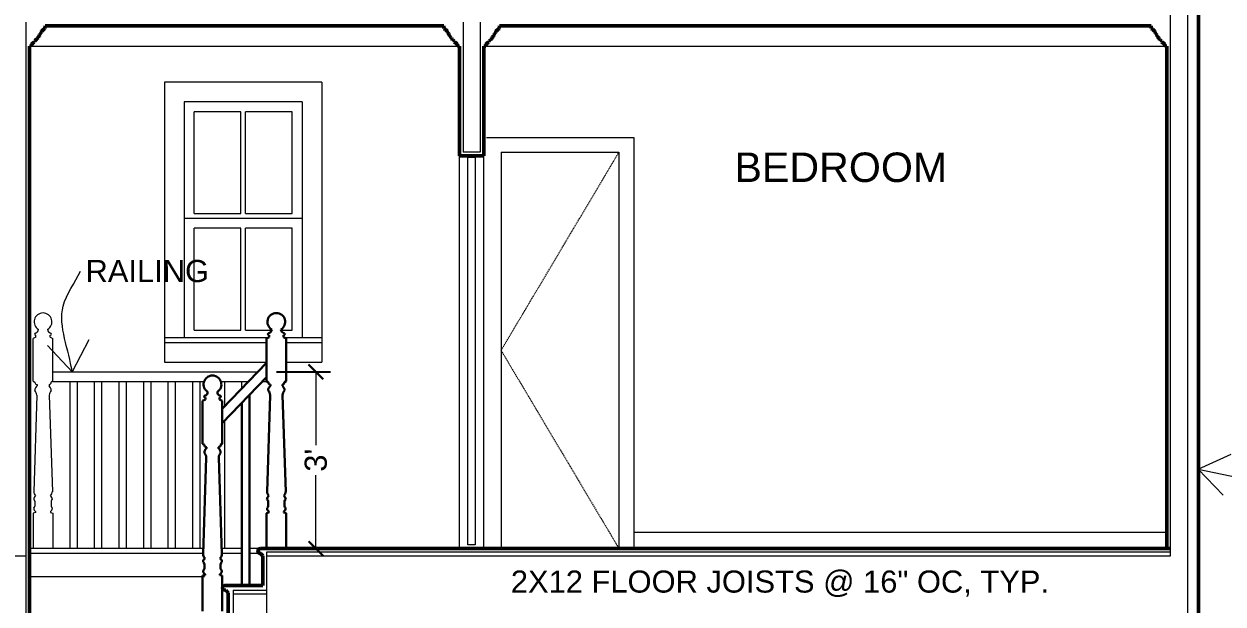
# Model space of a CAD drawing. Header units: inches. Extents: x -54 to 15382, y 469 to 41738.
# Drawn here: x 352.8 to 596.9, y 4479.9 to 4598.1 of the extents above; entities that cross this region are included whole.
import ezdxf

# ---------------------------------------------------------------- set-up
doc = ezdxf.new("R2010")
doc.units = ezdxf.units.IN
doc.header["$MEASUREMENT"] = 0
doc.linetypes.add('DASHED2', pattern=[0.375, 0.25, -0.125])
doc.layers.get('0').update_dxf_attribs({"lineweight": 9})
for name, color, linetype, lineweight in [('1', 7, 'Continuous', 9), ('2', 7, 'Continuous', 18), ('3', 7, 'Continuous', 30), ('5', 7, 'Continuous', 50), ('A-DIMSx', 7, 'Continuous', 9), ('A-TEXTx', 7, 'Continuous', 18)]:
    doc.layers.add(name, color=color, linetype=linetype, lineweight=lineweight)
doc.styles.get("Standard").update_dxf_attribs({"font": 'arial.ttf'})
doc.dimstyles.get("Standard").update_dxf_attribs({"dimtxt": 3, "dimasz": 2, "dimexe": 0.03125, "dimexo": 0.0625, "dimgap": 0.03125, "dimtad": 0, "dimtoh": 1, "dimdec": 4, "dimlfac": 0.99985, "dimzin": 0, "dimdsep": 46, "dimlunit": 4, "dimtxsty": 'Standard', "dimblk": 'ARCHTICK', "dimblk1": 'ARCHTICK', "dimblk2": 'ARCHTICK', "dimcen": 0.09, "dimclrt": 256, "dimadec": 0, "dimazin": 0, "dimtfac": 1, "dimtdec": 4, "dimtofl": 0, "dimtmove": 0, "dimatfit": 3, "dimfxl": 1, "dimtolj": 1, "dimtzin": 0, "dimarcsym": 0})

# ---------------------------------------------------------------- blocks, each defined once
blk = doc.blocks.new('_ArchTick')
at = {"color": 0, "linetype": 'ByBlock', "lineweight": 0, "const_width": 0.15}
blk.add_lwpolyline([(-0.5, -0.5), (0.5, 0.5)], dxfattribs=at)
blk = doc.blocks.new('Newel Post 1')
for p, q in [((572.02, 3270.35), (571.96, 3270.35)), ((572.02, 3270.02), (572.02, 3270.35)), ((574.35, 3270.02), (574.35, 3270.35)), ((574.35, 3270.35), (574.41, 3270.35)), ((572.02, 3270.02), (571.57, 3269.79)), ((571.57, 3262.75), (571.57, 3269.79)), ((574.35, 3270.02), (574.8, 3269.79)), ((574.8, 3262.75), (574.8, 3269.79)), ((571.57, 3262.75), (571.85, 3262.59)), ((574.8, 3262.75), (574.52, 3262.59)), ((572.16, 3260.47), (571.65, 3244.58)), ((572.2, 3262.2), (572.2, 3262)), ((574.17, 3262.2), (574.17, 3262)), ((574.21, 3260.47), (574.72, 3244.58)), ((571.85, 3243.01), (571.85, 3242.22)), ((574.52, 3243.01), (574.52, 3242.22)), ((571.96, 3241.16), (571.57, 3241.08)), ((571.57, 3241.08), (571.57, 3235.25)), ((571.96, 3241.31), (571.96, 3241.16)), ((574.41, 3241.31), (574.41, 3241.16)), ((574.41, 3241.16), (574.8, 3241.08)), ((574.8, 3241.08), (574.8, 3235.25))]:
    blk.add_line(p, q)
for centre, radius, start, end in [((573.19, 3272.51), 1.46, 300.7684, 239.19), ((571.97, 3270.51), 0.157, 90.171, 270.171), ((571.75, 3271.32), 0.687, 287.9525, 354.7278), ((574.62, 3271.32), 0.687, 185.2722, 252.0475), ((574.41, 3270.51), 0.157, 269.829, 89.829), ((572.24, 3262.59), 0.391, 179.3857, 264.5887), ((574.13, 3262.59), 0.391, 275.4113, 0.6143), ((572.83, 3261.25), 0.986, 129.7978, 181.7467), ((571.01, 3260.42), 1.16, 2.8228, 43.5169), ((573.54, 3261.25), 0.986, 358.2533, 50.2022), ((575.36, 3260.42), 1.16, 136.4831, 177.1772), ((572.56, 3244.6), 0.908, 175.2989, 229.2469), ((573.81, 3244.6), 0.908, 310.7531, 4.7011), ((572.34, 3243.33), 0.693, 123.1827, 180.8676), ((571.44, 3242.98), 0.403, 4.4772, 59.195), ((574.03, 3243.33), 0.693, 359.1324, 56.8173), ((574.93, 3242.98), 0.403, 120.805, 175.5228), ((571.38, 3242.29), 0.472, 305.0625, 351.2653), ((572.31, 3241.88), 0.661, 177.5834, 238.3663), ((574.06, 3241.88), 0.661, 301.6337, 2.4166), ((574.99, 3242.29), 0.472, 188.7347, 234.9375)]:
    blk.add_arc(centre, radius, start, end)
blk = doc.blocks.new('*D251')
at = {"layer": 'A-DIMSx', "color": 0, "lineweight": -2, "ltscale": 0.1}
for p, q in [((404.2, 4527.18), (415.24, 4527.18)), ((411.95, 4491.18), (409.24, 4491.18))]:
    blk.add_line(p, q, dxfattribs=at)
at = {"layer": 'A-DIMSx', "color": 0, "lineweight": 5, "ltscale": 0.1}
for p, q in [((412.24, 4527.18), (412.24, 4512.25)), ((412.24, 4491.18), (412.24, 4506.12))]:
    blk.add_line(p, q, dxfattribs=at)
at = {"layer": 'A-DIMSx', "color": 0, "lineweight": 5, "xscale": 3, "yscale": 3, "zscale": 3}
for p, rotation in [((412.24, 4527.18), 90), ((412.24, 4491.18), 270)]:
    blk.add_blockref('_ArchTick', p, dxfattribs=dict(at, rotation=rotation))
at = {"layer": 'A-DIMSx', "ltscale": 0.25, "insert": (412.24, 4509.18), "char_height": 4.5, "attachment_point": 5, "rotation": 90}
blk.add_mtext("\\A1;3'", dxfattribs=at)

msp = doc.modelspace()

# ---------------------------------------------------------------- linework, layer by layer
at = {"layer": '1'}
for p, q in [((586.195284, 4489.6843083), (586.195284, 4649.2468085)), ((589.695284, 4649.2468048), (589.695284, 4356.4343083)), ((353.195284, 4598.4343083), (353.195284, 4467.6843083)), ((442.195284, 4598.4343083), (442.195284, 4571.9343083)), ((445.695284, 4598.4343083), (445.695284, 4571.9343083)), ((381.4448255, 4586.1823828), (381.4448695, 4529.18434)), ((413.4448107, 4586.1744056), (381.4448255, 4586.1823828)), ((413.4448107, 4586.1744056), (413.4448107, 4529.18434)), ((387.4448107, 4559.4291733), (387.4448107, 4580.1791733)), ((396.9448107, 4580.1791733), (387.4448107, 4580.1791733)), ((396.9448107, 4559.4291733), (396.9448107, 4580.1791733)), ((397.9448107, 4559.4291733), (397.9448107, 4580.1791733)), ((407.4448107, 4580.1791733), (397.9448107, 4580.1791733)), ((407.4448107, 4559.4291733), (407.4448107, 4580.1791733)), ((445.695284, 4571.9343083), (442.195284, 4571.9343083)), ((387.4448107, 4559.4291733), (396.9448107, 4559.4291733)), ((397.9448107, 4559.4291733), (407.4448107, 4559.4291733)), ((396.9448107, 4556.4291733), (387.4448107, 4556.4291733)), ((387.4448107, 4535.6791733), (387.4448107, 4556.4291733)), ((396.9448107, 4535.6791733), (396.9448107, 4556.4291733)), ((407.4448107, 4556.4291733), (397.9448107, 4556.4291733)), ((397.9448107, 4535.6791733), (397.9448107, 4556.4291733)), ((407.4448107, 4535.6791733), (407.4448107, 4556.4291733)), ((387.4448107, 4535.6791733), (396.9448107, 4535.6791733)), ((397.9448107, 4535.6791733), (403.2470113, 4535.6791733)), ((405.1435568, 4535.6791733), (407.4448107, 4535.6791733)), ((381.4448664, 4533.18434), (402.1952841, 4533.18434)), ((406.1952841, 4533.18434), (413.4448107, 4533.18434)), ((381.4448695, 4529.18434), (402.1952841, 4529.18434)), ((406.1952841, 4529.18434), (413.4448107, 4529.18434)), ((585.445284, 4494.4274193), (476.9452841, 4494.4274193)), ((209.195284, 4489.6843083), (353.195284, 4489.6843083)), ((586.195284, 4490.4343083), (402.1879247, 4490.4343083)), ((402.1879247, 4490.4343083), (402.1879247, 4482.6843083)), ((402.1879247, 4489.6843083), (586.195284, 4489.6843083)), ((395.3873603, 4482.6843083), (402.1879247, 4482.6843083)), ((395.3873603, 4482.6843083), (395.3873603, 4475.1843083)), ((395.3873603, 4481.9343083), (402.1879247, 4481.9343083)), ((402.1879247, 4482.6843083), (402.1879247, 4466.6843083))]:
    msp.add_line(p, q, dxfattribs=at)
at = {"layer": '1', "ltscale": 0.25}
for p, q in [((354.3168019, 4593.5132422), (441.0737662, 4593.5132422)), ((446.8168019, 4593.5132422), (585.0737662, 4593.5132422)), ((446.9452841, 4574.9343083), (476.9452841, 4574.9343083)), ((476.9452841, 4574.9343083), (476.9452841, 4491.1843083)), ((389.2982822, 4490.1843083), (353.945284, 4490.1843083)), ((397.1952841, 4490.1843083), (393.0922859, 4490.1843083)), ((400.4379247, 4490.1843083), (398.6952841, 4490.1843083)), ((389.5570698, 4485.3897572), (353.945284, 4485.3897572))]:
    msp.add_line(p, q, dxfattribs=at)
at = {"layer": '1', "linetype": 'DASHED2', "ltscale": 0.25}
for q in [(473.9452841, 4571.9343083), (473.9452841, 4491.1843083)]:
    msp.add_line((449.9452841, 4531.5593083), q, dxfattribs=at)
at = {"layer": '1'}
msp.add_lwpolyline([(443.195284, 4570.9343083), (444.695284, 4570.9343083), (444.695284, 4491.9343083), (443.195284, 4491.9343083), (443.195284, 4570.9343083)], dxfattribs=at)
at = {"layer": '2'}
for p, q in [((409.4448107, 4582.1800074), (385.4448107, 4582.1786507)), ((385.4448107, 4582.1786507), (385.4448107, 4534.1843295)), ((409.4448107, 4582.1800074), (409.4448107, 4534.1843083)), ((449.9452841, 4571.9343083), (473.9452841, 4571.9343083)), ((449.9452841, 4571.9343083), (449.9452841, 4491.1843083)), ((473.9452841, 4571.9343083), (473.9452841, 4491.1843083)), ((441.445284, 4491.1843083), (441.445284, 4571.1843083)), ((446.445284, 4491.1843083), (446.445284, 4571.1843083)), ((409.4447688, 4558.4298411), (385.4447688, 4558.4285056)), ((355.2567094, 4534.2735818), (354.6952841, 4533.9855925)), ((354.6952841, 4525.2642703), (354.6952841, 4533.9855925)), ((355.2567094, 4534.6839767), (355.1830889, 4534.6839767)), ((355.2567094, 4534.2735818), (355.2567094, 4534.6839767)), ((358.1338587, 4534.2735818), (358.1338587, 4534.6839767)), ((358.1338587, 4534.6839767), (358.2074793, 4534.6839767)), ((358.1338587, 4534.2735818), (358.6952841, 4533.9855925)), ((358.6952841, 4525.2642703), (358.6952841, 4533.9855925)), ((381.4448656, 4534.184333), (402.5826855, 4534.1843144)), ((405.8078881, 4534.1843115), (413.4448107, 4534.1843048)), ((358.6952841, 4527.1843083), (400.4379247, 4527.1843083)), ((354.6952841, 4525.2642703), (355.0367475, 4525.0691483)), ((355.4757719, 4524.5813434), (355.4757719, 4524.337441)), ((357.9147962, 4524.5813434), (357.9147962, 4524.337441)), ((358.6952841, 4525.2642703), (358.3538206, 4525.0691483)), ((358.6952841, 4525.1843083), (389.4724689, 4525.1843083)), ((392.9169078, 4525.1843083), (398.5165208, 4525.1843083)), ((401.289929, 4525.1843083), (402.1952841, 4525.1843083)), ((355.4297472, 4522.4435597), (354.792845, 4502.7520751)), ((357.9608209, 4522.4435597), (358.5977231, 4502.7520751)), ((355.1830889, 4498.5081727), (354.695284, 4498.4106117)), ((355.0367475, 4500.8008556), (355.0367475, 4499.8252459)), ((355.1830889, 4498.7032946), (355.1830889, 4498.5081727)), ((358.2074792, 4498.7032946), (358.2074792, 4498.5081727)), ((358.2074792, 4498.5081727), (358.6952841, 4498.4106117)), ((358.3538206, 4500.8008556), (358.3538206, 4499.8252459)), ((354.695284, 4498.4106117), (354.695284, 4491.1843083)), ((358.6952841, 4498.4106117), (358.6952841, 4491.1843083))]:
    msp.add_line(p, q, dxfattribs=at)
at = {"layer": '2', "ltscale": 0.25}
for p, q in [((362.1952841, 4491.1843083), (362.1952841, 4525.1843083)), ((363.6952841, 4491.1843083), (363.6952841, 4525.1843083)), ((367.1952841, 4491.1843083), (367.1952841, 4525.1843083)), ((368.6952841, 4491.1843083), (368.6952841, 4525.1843083)), ((372.1952841, 4491.1843083), (372.1952841, 4525.1843083)), ((373.6952841, 4491.1843083), (373.6952841, 4525.1843083)), ((377.1952841, 4491.1843083), (377.1952841, 4525.1843083)), ((378.6952841, 4491.1843083), (378.6952841, 4525.1843083)), ((382.1952841, 4491.1843083), (382.1952841, 4525.1843083)), ((383.6952841, 4491.1843083), (383.6952841, 4525.1843083)), ((387.1952841, 4491.1843083), (387.1952841, 4525.1843083)), ((388.6952841, 4491.1843083), (388.6952841, 4525.1843083)), ((393.6952841, 4520.1658565), (393.6952841, 4525.1843083)), ((397.1952841, 4523.8090258), (397.1952841, 4525.1843083)), ((393.6952841, 4491.1843083), (393.6952841, 4517.2790005)), ((389.3306262, 4491.1843083), (353.945284, 4491.1843083)), ((397.1952841, 4491.1843083), (393.0599419, 4491.1843083)), ((400.4379247, 4491.1843083), (398.6952841, 4491.1843083))]:
    msp.add_line(p, q, dxfattribs=at)
at = {"layer": '2'}
for centre, radius, start, end in [((356.6946883, 4537.3610838), 1.8106979, 300.809950862, 239.231638522), ((355.183671, 4534.8790987), 0.1951228, 90.170951926, 270.170951926), ((354.9206652, 4535.8841595), 0.8513913, 287.952544525, 354.727838967), ((358.4699029, 4535.8841595), 0.8513913, 185.272161033, 252.047455475), ((358.2068971, 4534.8790987), 0.1951228, 269.829048074, 89.829048074), ((356.2575411, 4523.3990595), 1.2213611, 129.797808599, 181.746699462), ((355.5214877, 4525.0639511), 0.4847681, 179.385717505, 264.588707448), ((353.9951678, 4522.372825), 1.4363222, 2.82279233, 43.516897305), ((357.8690804, 4525.0639511), 0.4847681, 275.411292552, 0.614282495), ((357.133027, 4523.3990595), 1.2213611, 358.253300538, 50.202191401), ((359.3954004, 4522.372825), 1.4363222, 136.483102695, 177.17720767), ((355.9172498, 4502.7747505), 1.1246334, 175.298947408, 229.246943826), ((355.6530852, 4501.2041032), 0.8587383, 123.182680969, 180.867647916), ((354.5385059, 4500.7618424), 0.4997666, 4.477226703, 59.194991262), ((357.4733183, 4502.7747505), 1.1246334, 310.753056174, 4.701052592), ((357.7374829, 4501.2041032), 0.8587383, 359.132352084, 56.817319031), ((358.8520622, 4500.7618424), 0.4997666, 120.805008738, 175.522773297), ((355.6125632, 4499.4004752), 0.8188461, 177.58339908, 238.366270887), ((354.4581707, 4499.9141392), 0.5853658, 305.062475353, 351.26530315), ((357.7780049, 4499.4004752), 0.8188461, 301.633729113, 2.41660092), ((358.9323974, 4499.9141392), 0.5853658, 188.73469685, 234.937524647)]:
    msp.add_arc(centre, radius, start, end, dxfattribs=at)
at = {"layer": '3'}
for p, q in [((393.2326598, 4519.6843083), (402.1952841, 4529.0135533)), ((393.195284, 4516.7585478), (402.1952841, 4526.1266974)), ((397.1952841, 4483.6843083), (397.1952841, 4520.9221698)), ((398.6952841, 4483.6843083), (398.6952841, 4522.4835281))]:
    msp.add_line(p, q, dxfattribs=at)
at = {"layer": '5'}
for p, q in [((591.945284, 4648.4968092), (591.945284, 4356.4343083)), ((357.1334976, 4597.6843083), (438.2570705, 4597.6843083)), ((449.6334976, 4597.6843083), (582.2570705, 4597.6843083)), ((449.6334976, 4597.6843083), (552.2570705, 4597.6843083)), ((353.945284, 4593.5132422), (353.945284, 4468.6843083)), ((441.445284, 4571.1843083), (441.445284, 4593.5132422)), ((446.445284, 4571.1843083), (446.445284, 4593.5132422)), ((585.445284, 4491.1843083), (585.445284, 4593.5132422)), ((446.445284, 4571.1843083), (441.445284, 4571.1843083)), ((586.195284, 4491.1843083), (400.9379247, 4491.1843083))]:
    msp.add_line(p, q, dxfattribs=at)
at = {"layer": '5', "color": 7, "linetype": 'Continuous'}
for p, q in [((357.0805427, 4597.1285186), (357.1334976, 4597.6843083)), ((438.3100254, 4597.1285186), (438.2570705, 4597.6843083)), ((449.5805427, 4597.1285186), (449.6334976, 4597.6843083)), ((582.3100254, 4597.1285186), (582.2570705, 4597.6843083)), ((354.9520584, 4594.342121), (354.9520584, 4594.6150609)), ((440.4385097, 4594.342121), (440.4385097, 4594.6150609)), ((447.4520584, 4594.342121), (447.4520584, 4594.6150609)), ((584.4385097, 4594.342121), (584.4385097, 4594.6150609)), ((353.945284, 4593.5132422), (354.3168019, 4593.5132422)), ((441.445284, 4593.5132422), (441.0737662, 4593.5132422)), ((446.445284, 4593.5132422), (446.8168019, 4593.5132422)), ((585.445284, 4593.5132422), (585.0737662, 4593.5132422))]:
    msp.add_line(p, q, dxfattribs=at)
at = {"layer": '5', "ltscale": 0.25}
for p, q in [((400.9379247, 4490.1843083), (401.4379247, 4489.6843083)), ((401.4379247, 4489.6843083), (401.4379247, 4483.6843083)), ((393.8873603, 4482.6843083), (394.3873603, 4482.1843083)), ((393.8873604, 4483.6843083), (401.4379247, 4483.6843083)), ((394.3873603, 4482.1843083), (394.3873603, 4476.1843083))]:
    msp.add_line(p, q, dxfattribs=at)
msp.add_arc((400.9379247, 4490.6843083), 0.5, 90, 270, dxfattribs=at)
msp.add_ellipse((393.8873603, 4483.1843083), major_axis=(0.6547005, 0), ratio=0.7637079408, start_param=1.5707963268, end_param=4.7123889804, dxfattribs=at)
at = {"layer": '5', "color": 7, "linetype": 'Continuous'}
for points, knots in [([(354.9520584, 4594.6150609), (355.0807844, 4594.6976612), (355.2128984, 4594.7851562), (355.4020492, 4594.9438246), (355.5793291, 4595.1456216), (355.7309753, 4595.3756949), (355.8855973, 4595.6192681), (356.0389065, 4595.8773354), (356.1861072, 4596.1334894), (356.3185585, 4596.3750861), (356.4451486, 4596.5821139), (356.5774267, 4596.7519008), (356.7219592, 4596.8912352), (356.8805422, 4597.008223), (356.9935237, 4597.0769515), (357.0805427, 4597.1285186)], [0.02252924258, 0.02252924258, 0.02252924258, 0.02252924258, 0.0848948356, 0.16525381449, 0.24407818869, 0.32590546439, 0.41317453746, 0.50401511078, 0.5962486035, 0.67928693936, 0.75221584643, 0.81459891015, 0.872600463, 0.93247186799, 0.99170471556, 0.99170471556, 0.99170471556, 0.99170471556]), ([(440.4385097, 4594.6150609), (440.3097837, 4594.6976612), (440.1776697, 4594.7851562), (439.9885189, 4594.9438246), (439.811239, 4595.1456216), (439.6595928, 4595.3756949), (439.5049708, 4595.6192681), (439.3516616, 4595.8773354), (439.2044609, 4596.1334894), (439.0720096, 4596.3750861), (438.9454195, 4596.5821139), (438.8131414, 4596.7519008), (438.6686089, 4596.8912352), (438.5100259, 4597.008223), (438.3970444, 4597.0769515), (438.3100254, 4597.1285186)], [0.02252924258, 0.02252924258, 0.02252924258, 0.02252924258, 0.0848948356, 0.16525381449, 0.24407818869, 0.32590546439, 0.41317453746, 0.50401511078, 0.5962486035, 0.67928693936, 0.75221584643, 0.81459891015, 0.872600463, 0.93247186799, 0.99170471556, 0.99170471556, 0.99170471556, 0.99170471556]), ([(447.4520584, 4594.6150609), (447.5807844, 4594.6976612), (447.7128984, 4594.7851562), (447.9020492, 4594.9438246), (448.0793291, 4595.1456216), (448.2309753, 4595.3756949), (448.3855973, 4595.6192681), (448.5389065, 4595.8773354), (448.6861072, 4596.1334894), (448.8185585, 4596.3750861), (448.9451486, 4596.5821139), (449.0774267, 4596.7519008), (449.2219592, 4596.8912352), (449.3805422, 4597.008223), (449.4935237, 4597.0769515), (449.5805427, 4597.1285186)], [0.02252924258, 0.02252924258, 0.02252924258, 0.02252924258, 0.0848948356, 0.16525381449, 0.24407818869, 0.32590546439, 0.41317453746, 0.50401511078, 0.5962486035, 0.67928693936, 0.75221584643, 0.81459891015, 0.872600463, 0.93247186799, 0.99170471556, 0.99170471556, 0.99170471556, 0.99170471556]), ([(584.4385097, 4594.6150609), (584.3097837, 4594.6976612), (584.1776697, 4594.7851562), (583.9885189, 4594.9438246), (583.811239, 4595.1456216), (583.6595928, 4595.3756949), (583.5049708, 4595.6192681), (583.3516616, 4595.8773354), (583.2044609, 4596.1334894), (583.0720096, 4596.3750861), (582.9454195, 4596.5821139), (582.8131414, 4596.7519008), (582.6686089, 4596.8912352), (582.5100259, 4597.008223), (582.3970444, 4597.0769515), (582.3100254, 4597.1285186)], [0.02252924258, 0.02252924258, 0.02252924258, 0.02252924258, 0.0848948356, 0.16525381449, 0.24407818869, 0.32590546439, 0.41317453746, 0.50401511078, 0.5962486035, 0.67928693936, 0.75221584643, 0.81459891015, 0.872600463, 0.93247186799, 0.99170471556, 0.99170471556, 0.99170471556, 0.99170471556]), ([(354.3168019, 4593.5132422), (354.3319944, 4593.6330524), (354.3504327, 4593.7547429), (354.4190403, 4593.9306785), (354.5232867, 4594.0809329), (354.6481994, 4594.1936738), (354.7670868, 4594.2678987), (354.8487574, 4594.3022637), (354.9520584, 4594.342121)], [0.04595771603, 0.04595771603, 0.04595771603, 0.04595771603, 0.20058811132, 0.3838219169, 0.55899294445, 0.69798130682, 0.84352384316, 0.94144460866, 0.94144460866, 0.94144460866, 0.94144460866]), ([(441.0737662, 4593.5132422), (441.0585737, 4593.6330524), (441.0401354, 4593.7547429), (440.9715278, 4593.9306785), (440.8672814, 4594.0809329), (440.7423687, 4594.1936738), (440.6234813, 4594.2678987), (440.5418107, 4594.3022637), (440.4385097, 4594.342121)], [0.04595771603, 0.04595771603, 0.04595771603, 0.04595771603, 0.20058811132, 0.3838219169, 0.55899294445, 0.69798130682, 0.84352384316, 0.94144460866, 0.94144460866, 0.94144460866, 0.94144460866]), ([(446.8168019, 4593.5132422), (446.8319944, 4593.6330524), (446.8504327, 4593.7547429), (446.9190403, 4593.9306785), (447.0232867, 4594.0809329), (447.1481994, 4594.1936738), (447.2670868, 4594.2678987), (447.3487574, 4594.3022637), (447.4520584, 4594.342121)], [0.04595771603, 0.04595771603, 0.04595771603, 0.04595771603, 0.20058811132, 0.3838219169, 0.55899294445, 0.69798130682, 0.84352384316, 0.94144460866, 0.94144460866, 0.94144460866, 0.94144460866]), ([(585.0737662, 4593.5132422), (585.0585737, 4593.6330524), (585.0401354, 4593.7547429), (584.9715278, 4593.9306785), (584.8672814, 4594.0809329), (584.7423687, 4594.1936738), (584.6234813, 4594.2678987), (584.5418107, 4594.3022637), (584.4385097, 4594.342121)], [0.04595771603, 0.04595771603, 0.04595771603, 0.04595771603, 0.20058811132, 0.3838219169, 0.55899294445, 0.69798130682, 0.84352384316, 0.94144460866, 0.94144460866, 0.94144460866, 0.94144460866])]:
    msp.add_open_spline(points, degree=3, knots=knots, dxfattribs=at)

# ---------------------------------------------------------------- block references
at = {"layer": '3', "ltscale": 0.25, "xscale": -1.2390243902443587, "yscale": 1.2390243902443587, "zscale": 1.2390243902443587}
for p in [(1114.385536, 482.6363446), (1101.385536, 469.9004741)]:
    msp.add_blockref('Newel Post 1', p, dxfattribs=at)

# ---------------------------------------------------------------- texts
at = {"layer": 'A-TEXTx', "ltscale": 0.5, "insert": (497.4504776, 4571.8657101), "char_height": 6, "width": 39.57609653, "attachment_point": 1}
msp.add_mtext('{BEDROOM}', dxfattribs=at)
at = {"layer": 'A-TEXTx', "ltscale": 0.25, "char_height": 4.5, "attachment_point": 4}
for s, insert in [('{RAILING}', (365.3511513, 4547.6930272)), ('{2X12 FLOOR JOISTS @ 16" OC, TYP.}', (451.9260796, 4484.0027654))]:
    msp.add_mtext(s, dxfattribs=dict(at, insert=insert))

# ---------------------------------------------------------------- dimensions: what is measured, and where the dimension line sits
at = {"layer": 'A-DIMSx', "ltscale": 0.1}
dim = msp.add_linear_dim(base=(412.2431819, 4527.1843083), p1=(413.9501304, 4491.1843083), p2=(402.1952841, 4527.1843083), angle=90, dimstyle='Standard', override={"dimtxt": 4.5, "dimasz": 3, "dimexe": 3, "dimexo": 2, "dimgap": 1, "dimlfac": -47.9928, "dimlwd": 5}, dxfattribs=at)
dim.commit()
dim.dimension.update_dxf_attribs({"geometry": '*D251', "text_midpoint": (412.2431819, 4509.1843083)})

# ---------------------------------------------------------------- leaders
at = {"layer": 'A-TEXTx', "path_type": 1, "annotation_type": 0, "has_hookline": 1, "hookline_direction": 0}
for points, text_width in [([(362.6184851, 4527.1843083), (360.7975044, 4540.578714), (364.3511513, 4547.6930272)], 24.2343111), ([(591.8577998, 4507.3359814), (618.0532527, 4502.3860528), (624.9685589, 4501.906423)], 104.4392906)]:
    msp.add_leader(points, dimstyle='Standard', override={"dimasz": 6, "dimgap": 1, "dimldrblk": 'Open90', "dimlwd": -1}, dxfattribs=dict(at, text_width=text_width))

doc.saveas('drawing.dxf')
